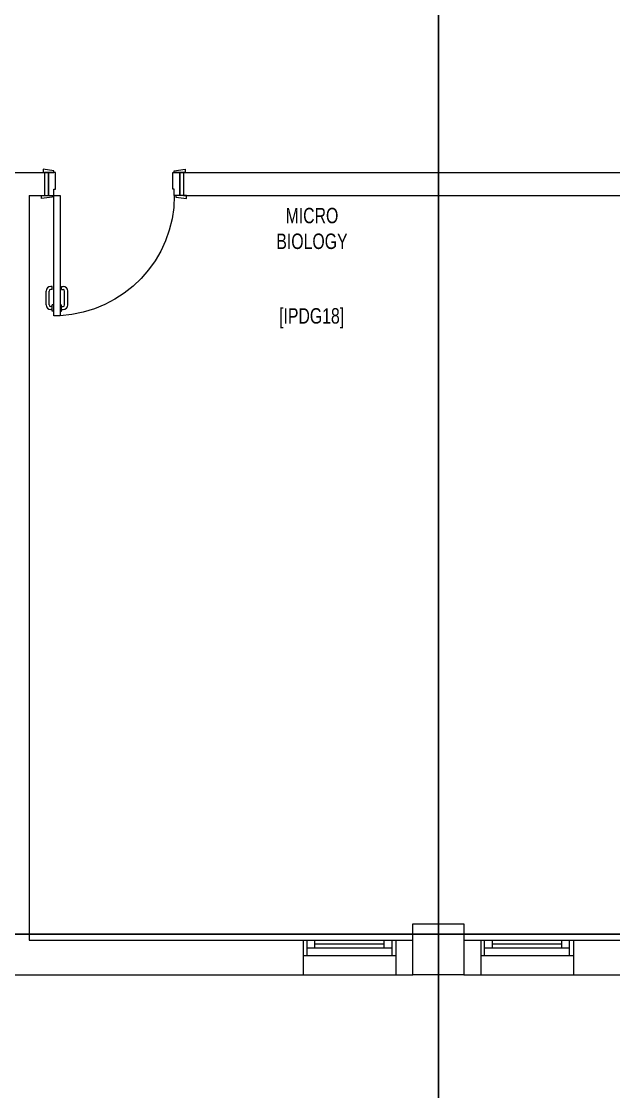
# Model space of a CAD drawing. Header units: metres. Extents: x -18745 to 220762, y -1579758 to -1356048.
# Drawn here: x 199813 to 203648, y -1470659 to -1463725 of the extents above; entities that cross this region are included whole.
import ezdxf

# ---------------------------------------------------------------- set-up
doc = ezdxf.new("R2010")
doc.units = ezdxf.units.M
doc.layers.get('0').update_dxf_attribs({"lineweight": 0})
for name, color, linetype, lineweight in [('A-100 - Copy$0$72_EGR_BASE_TEXT', 8, 'Continuous', 0), ('A-100 - Copy$0$Aluminum', 8, 'Continuous', 0), ('A-100 - Copy$0$Proj', 8, 'Continuous', 0), ('A-100 - Copy$0$Structure', 8, 'Continuous', 9), ('A-100 - Copy$0$Walls', 8, 'Continuous', 0), ('A-100 - Copy$0$Wooden Joinery', 8, 'Continuous', 0)]:
    doc.layers.add(name, color=color, linetype=linetype, lineweight=lineweight)
doc.layers.add('A-100 - Copy$0$axes', color=8, linetype='Continuous')
doc.styles.add('A-100 - Copy$0$X3G_ENTITY_2587EA', font='swisscl.ttf', dxfattribs={"height": 200})

# ---------------------------------------------------------------- blocks, each defined once
blk = doc.blocks.new('A-100 - Copy$0$A$C72370EFE')
at = {"layer": 'A-100 - Copy$0$Wooden Joinery'}
for p, q in [((-0.01, -0.04), (-0.02, -0.04)), ((-0.01, -0.06), (-0.02, -0.06)), ((-0.01, -0.03), (-0.01, -0.07)), ((0, -0.03), (-0.01, -0.03)), ((0.04, -0.03), (0.05, -0.03)), ((0.05, -0.03), (0.05, -0.07)), ((0.05, -0.04), (0.06, -0.04)), ((0.05, -0.06), (0.06, -0.06)), ((-0.05, -0.07), (-0.05, -0.16)), ((-0.03, -0.07), (-0.03, -0.16)), ((0, -0.07), (-0.01, -0.07)), ((0.04, -0.07), (0.05, -0.07)), ((0.07, -0.07), (0.07, -0.16)), ((0.09, -0.07), (0.09, -0.16)), ((-0.01, -0.17), (-0.02, -0.17)), ((-0.01, -0.19), (-0.02, -0.19)), ((-0.01, -0.17), (-0.01, -0.19)), ((0.05, -0.17), (0.06, -0.17)), ((0.05, -0.17), (0.05, -0.19)), ((0.05, -0.19), (0.06, -0.19))]:
    blk.add_line(p, q, dxfattribs=at)
for centre, radius, start, end in [((-0.02, -0.07), 0.03, 90, 180), ((-0.02, -0.07), 0.01, 90, 180), ((0.06, -0.07), 0.03, 0, 90), ((0.06, -0.07), 0.01, 0, 90), ((-0.02, -0.16), 0.03, 180, 270), ((-0.02, -0.16), 0.01, 180, 270), ((0.06, -0.16), 0.01, 270, 0), ((0.06, -0.16), 0.03, 270, 0)]:
    blk.add_arc(centre, radius, start, end, dxfattribs=at)
blk = doc.blocks.new('A-100 - Copy$0$DR1')
at = {"layer": 'A-100 - Copy$0$Wooden Joinery', "elevation": 0}
for points in [[(1743402.9, 41721.9), (1743392.9, 41721.9), (1743382.9, 41791.9), (1743402.9, 41791.9)], [(1743552.9, 41731.9), (1743562.9, 41731.9), (1743572.9, 41801.9), (1743552.9, 41801.9)], [(1743552.9, 41681.9), (1744331.9, 41681.9), (1744331.9, 41721.9), (1743552.9, 41721.9)], [(1743402.9, 40941.9), (1743392.9, 40941.9), (1743382.9, 40871.9), (1743402.9, 40871.9)], [(1743552.9, 40931.9), (1743562.9, 40931.9), (1743572.9, 40861.9), (1743552.9, 40861.9)]]:
    blk.add_lwpolyline(points, close=True, dxfattribs=at)
for points in [[(1743552.9, 41756.9), (1743402.9, 41756.9), (1743402.9, 41781.9), (1743552.9, 41781.9), (1743552.9, 41756.9)], [(1743552.9, 41756.9), (1743552.9, 41721.9), (1743512.9, 41721.9), (1743512.9, 41711.9), (1743402.9, 41711.9), (1743402.9, 41756.9), (1743552.9, 41756.9)], [(1743552.9, 40906.9), (1743552.9, 40941.9), (1743512.9, 40941.9), (1743512.9, 40951.9), (1743402.9, 40951.9), (1743402.9, 40906.9), (1743552.9, 40906.9)], [(1743552.9, 40906.9), (1743402.9, 40906.9), (1743402.9, 40881.9), (1743552.9, 40881.9), (1743552.9, 40906.9)]]:
    blk.add_lwpolyline(points, dxfattribs=at)
at = {"layer": 'A-100 - Copy$0$Wooden Joinery'}
blk.add_arc((1743552.9, 41721.9, 0), 780, 270, 357.0603, dxfattribs=at)
at = {"layer": 'A-100 - Copy$0$Wooden Joinery', "xscale": -999.9999999998856, "yscale": 999.9999999998856, "zscale": 999.9999999998854, "rotation": 270}
blk.add_blockref('A-100 - Copy$0$A$C72370EFE', (1744331.9, 41681.9, 0), dxfattribs=at)
blk = doc.blocks.new('A-100 - Copy')
at = {"layer": 'A-100 - Copy$0$Aluminum'}
for p, q in [((201638.3, -1469677.7, 0), (202238.3, -1469677.7, 0)), ((201663.3, -1469777.7, 0), (201663.3, -1469677.7, 0)), ((201663.3, -1469727.7, 0), (202213.3, -1469727.7, 0)), ((201713.3, -1469727.7, 0), (201713.3, -1469677.7, 0)), ((202163.3, -1469702.7, 0), (201713.3, -1469702.7, 0)), ((202163.3, -1469727.7, 0), (202163.3, -1469677.7, 0)), ((202213.3, -1469777.7, 0), (202213.3, -1469677.7, 0)), ((202788.3, -1469677.7, 0), (203388.3, -1469677.7, 0)), ((202813.3, -1469777.7, 0), (202813.3, -1469677.7, 0)), ((202813.3, -1469727.7, 0), (203363.3, -1469727.7, 0)), ((202863.3, -1469727.7, 0), (202863.3, -1469677.7, 0)), ((203313.3, -1469702.7, 0), (202863.3, -1469702.7, 0)), ((203313.3, -1469727.7, 0), (203313.3, -1469677.7, 0)), ((203363.3, -1469777.7, 0), (203363.3, -1469677.7, 0)), ((201638.3, -1469777.7, 0), (202238.3, -1469777.7, 0)), ((202788.3, -1469777.7, 0), (203388.3, -1469777.7, 0))]:
    blk.add_line(p, q, dxfattribs=at)
at = {"layer": 'A-100 - Copy$0$axes'}
for p, q in [((202513.3, -1477297.4, 0), (202513.3, -1451192.7, 0)), ((215795, -1469637.7, 2.4), (83877.8, -1469637.7, 2.4))]:
    blk.add_line(p, q, dxfattribs=at)
at = {"layer": 'A-100 - Copy$0$Proj'}
for p, q in [((201638.3, -1469902.7, 0), (202238.3, -1469902.7, 0)), ((202788.3, -1469902.7, 0), (203388.3, -1469902.7, 0))]:
    blk.add_line(p, q, dxfattribs=at)
at = {"layer": 'A-100 - Copy$0$Structure', "elevation": 0}
blk.add_lwpolyline([(202348.3, -1469572.7), (202678.3, -1469572.7), (202678.3, -1469902.7), (202348.3, -1469902.7)], close=True, dxfattribs=at)
at = {"layer": 'A-100 - Copy$0$Walls'}
for p, q in [((199963.3, -1464702.7, 0), (199963.3, -1464852.7, 0)), ((200863.3, -1464702.7, 0), (200863.3, -1464852.7, 0)), ((199863.3, -1469677.7, 0), (201638.3, -1469677.7, 0)), ((201638.3, -1469677.7, 0), (201638.3, -1469902.7, 0)), ((202238.3, -1469677.7, 0), (202348.3, -1469677.7, 0)), ((202238.3, -1469677.7, 0), (202238.3, -1469902.7, 0)), ((202678.3, -1469677.7, 0), (202788.3, -1469677.7, 0)), ((202788.3, -1469677.7, 0), (202788.3, -1469902.7, 0)), ((203388.3, -1469677.7, 0), (205163.3, -1469677.7, 0)), ((203388.3, -1469677.7, 0), (203388.3, -1469902.7, 0)), ((199663.3, -1469902.7, 0), (201638.3, -1469902.7, 0)), ((202238.3, -1469902.7, 0), (202348.3, -1469902.7, 0)), ((202678.3, -1469902.7, 0), (202788.3, -1469902.7, 0)), ((203388.3, -1469902.7, 0), (205363.3, -1469902.7, 0))]:
    blk.add_line(p, q, dxfattribs=at)
at = {"layer": 'A-100 - Copy$0$Walls', "elevation": 0}
blk.add_lwpolyline([(199863.3, -1464852.7), (199863.3, -1469677.7)], dxfattribs=at)
at = {"layer": 'A-100 - Copy$0$Walls'}
for points in [[(195178.3, -1464702.7, 0), (199963.3, -1464702.7, 0)], [(200863.3, -1464702.7, 0), (202578.3, -1464702.7, 0)], [(200863.3, -1464702.7, 0), (205396.7, -1464702.7, 0)], [(199863.3, -1464852.7, 0), (199963.3, -1464852.7, 0)], [(200863.3, -1464852.7, 0), (205163.3, -1464852.7, 0)]]:
    blk.add_polyline3d(points, dxfattribs=at)
at = {"layer": 'A-100 - Copy$0$Wooden Joinery', "xscale": -1.000000000000003, "rotation": 90}
blk.add_blockref('A-100 - Copy$0$DR1', (241745.2, 278700.2, 0), dxfattribs=at)
at = {"layer": 'A-100 - Copy$0$72_EGR_BASE_TEXT', "char_height": 100, "attachment_point": 2, "style": 'A-100 - Copy$0$X3G_ENTITY_2587EA'}
for s, insert in [('MICRO^M^JBIOLOGY', (201694.8, -1464932.6)), ('[IPDG18]', (201692.7, -1465582.7))]:
    blk.add_mtext(s, dxfattribs=dict(at, insert=insert))

msp = doc.modelspace()

# ---------------------------------------------------------------- block references
msp.add_blockref('A-100 - Copy', (0, 0))

doc.saveas('drawing.dxf')
